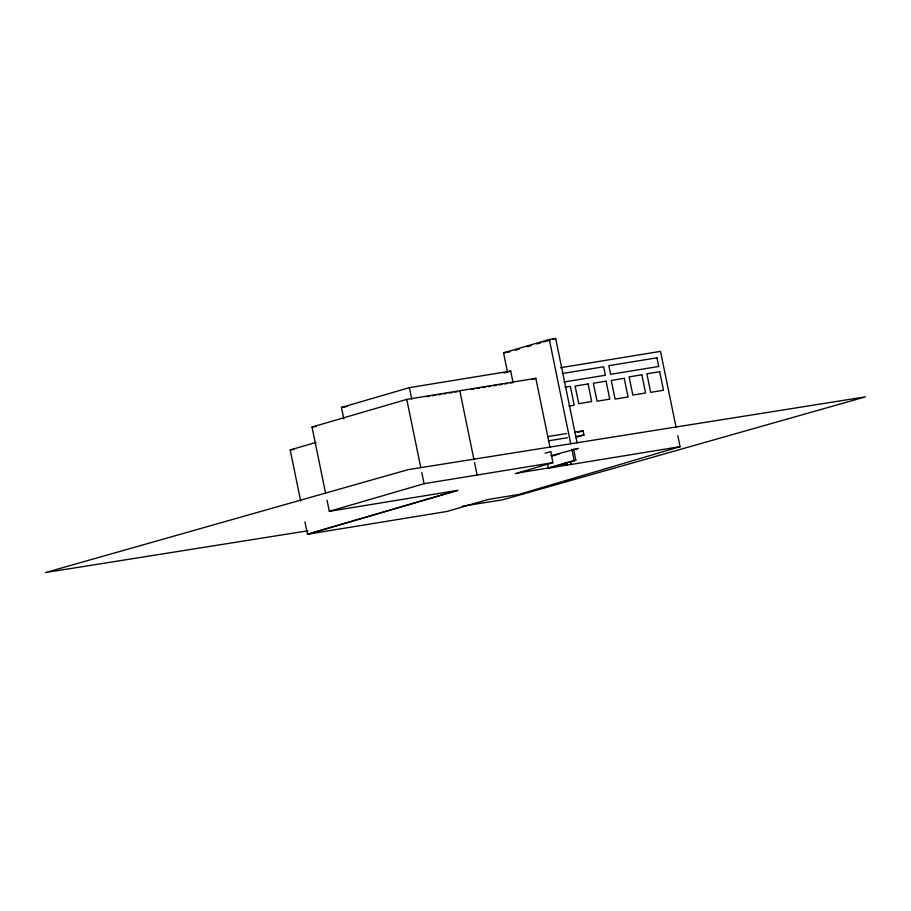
<?xml version="1.0" encoding="UTF-8"?>
<svg xmlns="http://www.w3.org/2000/svg" width="911" height="911" viewBox="0 0 911 911"><rect width="100%" height="100%" fill="white"/><g stroke="black" fill="none" stroke-linecap="round" stroke-linejoin="round"><path stroke-width="1.37" d="M677.807 435.617L680.073 446.663L518.826 494.457L488.057 499.479L447.005 511.458L307.497 534.245L304.946 521.844M457.026 490.482L307.497 534.245L458.074 490.312L329.326 511.333L327.049 500.276M507.438 371.859L503.544 352.842L549.31 339.496L555.653 338.459L577.084 442.837M515.262 350.234L519.304 349.061M527.378 346.704L531.42 345.531M536.807 343.959L540.849 342.775M543.537 341.989L550.267 340.031M552.966 339.245L555.653 338.459M343.834 418.946L341.477 407.445L409.369 387.642L510.707 371.096L513.064 382.597L510.297 383.053M325.637 493.375L312.017 427.043L406.773 399.394L535.839 378.327L550.028 447.438M503.92 373.077L510.707 371.096M300.698 501.107L290.188 449.943L315.969 442.427M531.876 379.477L535.839 378.327M577.631 432.418L583.097 430.823L583.962 435.037L575.763 437.428M329.326 511.333L424.082 483.695L552.829 462.674L550.882 451.594L545.154 453.222M550.893 455.773L578.223 448.394L572.803 449.977M552.465 455.91L559.24 453.94M552.829 462.674L515.216 473.686M517.471 473.025L548.388 467.981L575.843 460.192L573.577 449.157M575.843 460.192L547.83 468.356L571.402 464.28L570.844 461.524M571.402 464.28L570.423 464.576L680.073 446.663M503.544 352.842L509.875 351.805M560.572 367.702L660.509 351.384L676.099 427.339M341.477 407.445L347.023 406.534M562.292 373.533L603.64 366.78L605.382 375.252L564.023 382.005M426.997 396.649L429.776 396.194M432.554 395.738L435.333 395.294M438.111 394.839L440.878 394.383M443.657 393.928L446.436 393.472M449.214 393.028L451.993 392.573M454.76 392.117L457.538 391.662M471.42 389.396L474.198 388.94M476.977 388.485L479.755 388.04M482.534 387.585L485.301 387.129M488.08 386.674L490.858 386.218M493.637 385.774L496.415 385.319M499.182 384.863L501.961 384.408M504.74 383.952L507.518 383.508M312.017 427.043L316.219 426.359M565.014 387.198L570.343 386.332L574.215 405.236L568.885 406.101M290.188 449.943L294.378 449.26M547.397 436.654L566.619 433.522M574.852 432.167L583.097 430.823M548.263 440.867L567.485 437.724M575.718 436.38L583.962 435.037M307.907 530.783L45.55 572.541L408.094 469.655L865.45 396.854L502.918 499.752L462.23 506.22M549.31 339.496L570.719 443.782M571.857 449.339L574.146 460.465M566.494 462.241L567.052 464.997M564.729 462.754L565.298 465.51M547.545 463.858L548.388 467.981M459.816 390.739L473.993 459.827M474.563 462.594L477.113 475.03M409.369 387.642L411.726 399.143M406.773 399.394L420.677 467.115M421.804 472.638L424.082 483.695M656.99 357.807L608.844 365.664L610.621 374.33L658.767 366.473L656.99 357.807M659.689 371.699L646.867 373.795L650.682 392.356L663.504 390.261L659.689 371.699M641.845 374.797L629.114 376.881L632.849 395.078L645.58 392.994L641.845 374.797M588.085 383.952L575.126 386.07L578.736 403.653L591.694 401.535L588.085 383.952M606.077 381.162L593.346 383.235L597.035 401.227L609.766 399.143L606.077 381.162M624.229 378.316L611.258 380.434L615.084 399.086L628.055 396.968L624.229 378.316"/></g></svg>
